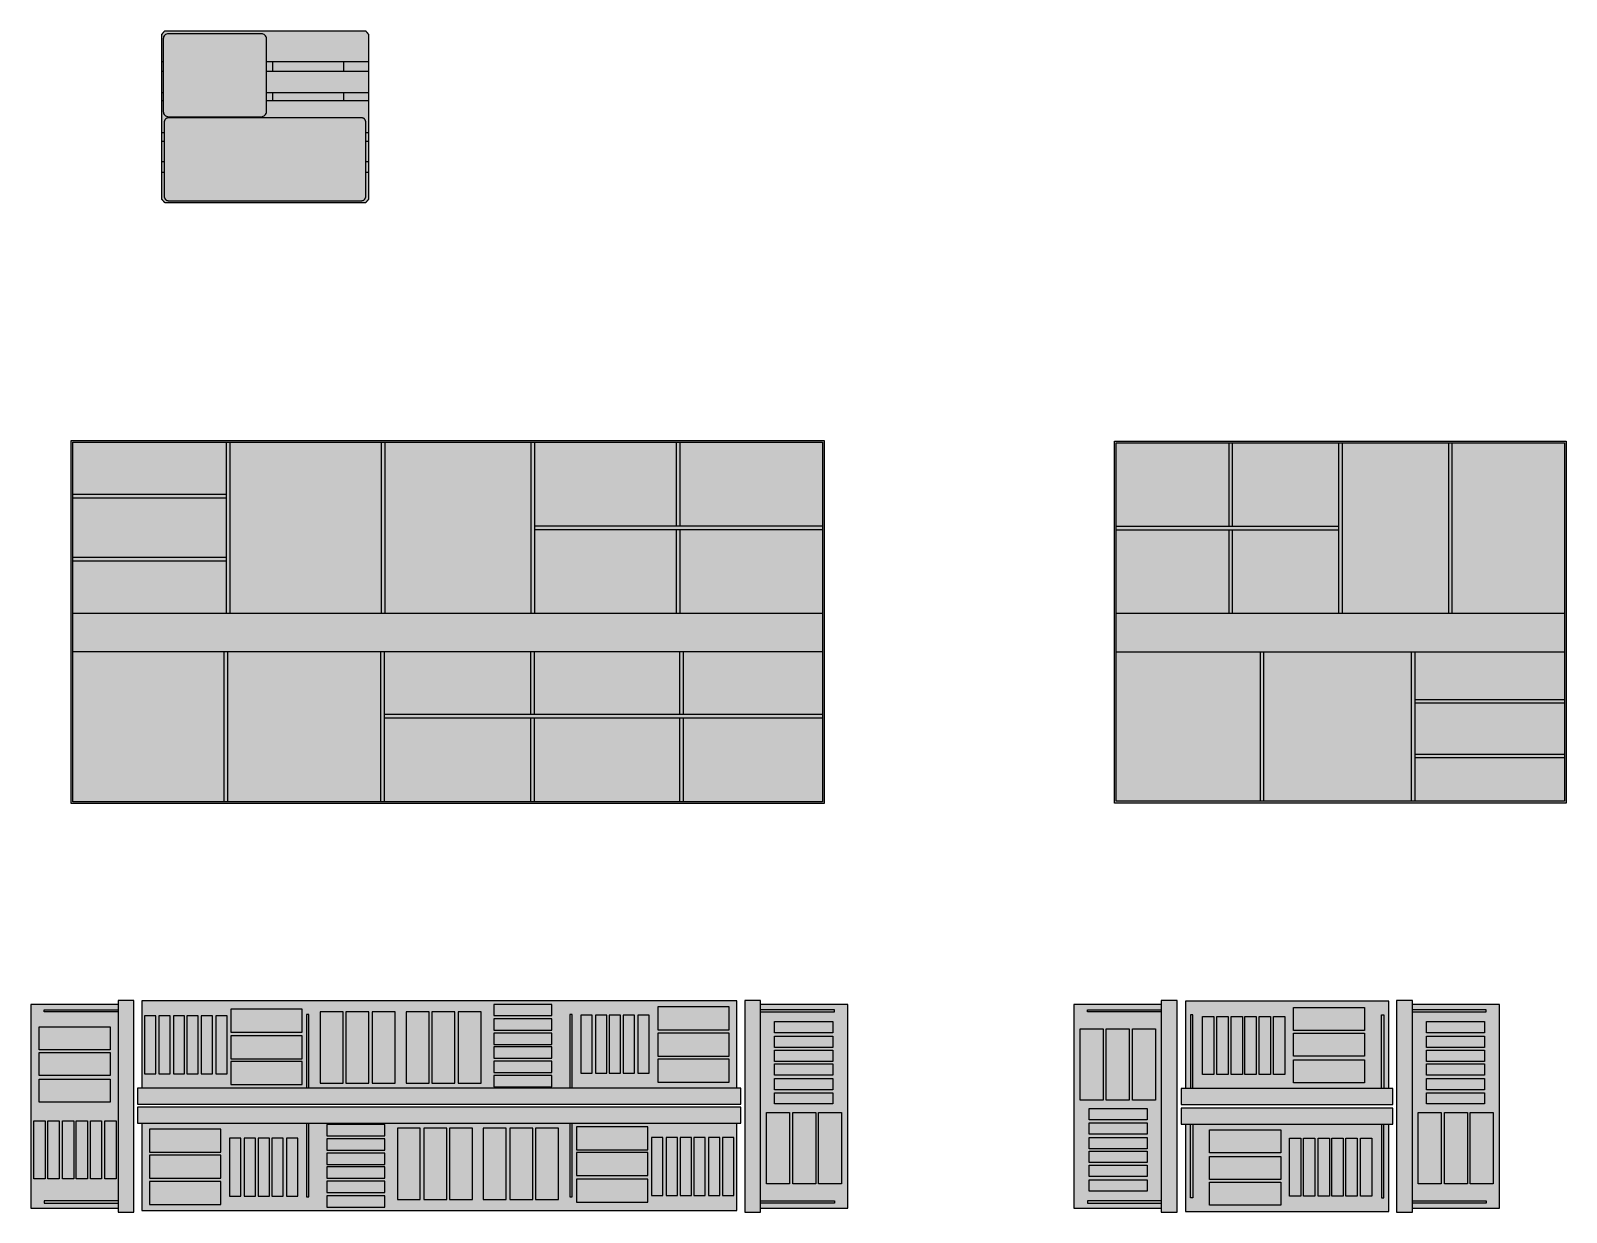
# Model space of a CAD drawing. Header units: metres. Extents: x -17 to 580, y -130 to 19.
# Drawn here: x 321.64 to 330.56, y -40.98 to -34.12 of the extents above; entities that cross this region are included whole.
import ezdxf

# ---------------------------------------------------------------- set-up
doc = ezdxf.new("R2010")
doc.units = ezdxf.units.M
for name, pattern in [('Style Black Lines_4', [0]), ('Style Border  Fill_1', [0]), ('Style Grey Lines_2', [0])]:
    doc.linetypes.add(name, pattern=pattern)
doc.layers.add('Furniture', color=7, linetype='Continuous', true_color=0x7a8bf7)
doc.layers.add('Imported blocks', color=7, linetype='Continuous', true_color=0x7a8bf7)

# ---------------------------------------------------------------- blocks, each defined once
blk = doc.blocks.new('Retail shelving double S')
at = {"layer": 'Imported blocks', "transparency": 33554483}
for points in [[(0.6273, 1.9481), (0.12, 1.9481), (0.12, 0.7662), (0.6273, 0.7662), (0.6273, 0.7418), (0.72, 0.7418), (0.72, 1.9725), (0.6273, 1.9725), (0.6273, 1.9481)], [(1.9499, 1.461), (1.9499, 1.9683), (0.768, 1.9683), (0.768, 1.461), (0.7436, 1.461), (0.7436, 1.3683), (1.9743, 1.3683), (1.9743, 1.461), (1.9499, 1.461)], [(2.0869, 0.7662), (2.5943, 0.7662), (2.5943, 1.9481), (2.0869, 1.9481), (2.0869, 1.9725), (1.9943, 1.9725), (1.9943, 0.7418), (2.0869, 0.7418), (2.0869, 0.7662)], [(0.768, 1.2533), (0.768, 0.7459), (1.9499, 0.7459), (1.9499, 1.2533), (1.9743, 1.2533), (1.9743, 1.3459), (0.7436, 1.3459), (0.7436, 1.2533), (0.768, 1.2533)]]:
    blk.add_hatch(color=256, dxfattribs=at).paths.add_polyline_path(points, flags=0)
at = {"layer": 'Imported blocks', "linetype": 'Style Border  Fill_1'}
for points in [[(0.6273, 1.9481), (0.12, 1.9481), (0.12, 0.7662), (0.6273, 0.7662), (0.6273, 0.7418), (0.72, 0.7418), (0.72, 1.9725), (0.6273, 1.9725), (0.6273, 1.9481)], [(1.9499, 1.461), (1.9499, 1.9683), (0.768, 1.9683), (0.768, 1.461), (0.7436, 1.461), (0.7436, 1.3683), (1.9743, 1.3683), (1.9743, 1.461), (1.9499, 1.461)], [(2.0869, 0.7662), (2.5943, 0.7662), (2.5943, 1.9481), (2.0869, 1.9481), (2.0869, 1.9725), (1.9943, 1.9725), (1.9943, 0.7418), (2.0869, 0.7418), (2.0869, 0.7662)], [(0.768, 1.2533), (0.768, 0.7459), (1.9499, 0.7459), (1.9499, 1.2533), (1.9743, 1.2533), (1.9743, 1.3459), (0.7436, 1.3459), (0.7436, 1.2533), (0.768, 1.2533)]]:
    blk.add_lwpolyline(points, close=True, dxfattribs=at)
at = {"layer": 'Imported blocks', "linetype": 'Style Black Lines_4'}
for points in [[(0.6273, 1.9054), (0.199, 1.9054), (0.199, 1.9186), (0.6273, 1.9186)], [(0.6273, 1.9481), (0.6273, 0.7662)], [(0.8107, 1.461), (0.8107, 1.8893), (0.7974, 1.8893), (0.7974, 1.461)], [(1.9072, 1.461), (1.9072, 1.8893), (1.9205, 1.8893), (1.9205, 1.461)], [(2.0869, 0.7662), (2.0869, 1.9481)], [(2.0869, 1.9054), (2.5152, 1.9054), (2.5152, 1.9186), (2.0869, 1.9186)], [(1.9499, 1.461), (0.768, 1.461)], [(0.768, 1.2533), (1.9499, 1.2533)], [(0.8107, 1.2533), (0.8107, 0.825), (0.7974, 0.825), (0.7974, 1.2533)], [(1.9072, 1.2533), (1.9072, 0.825), (1.9205, 0.825), (1.9205, 1.2533)], [(0.6273, 0.8089), (0.199, 0.8089), (0.199, 0.7956), (0.6273, 0.7956)], [(2.0869, 0.8089), (2.5152, 0.8089), (2.5152, 0.7956), (2.0869, 0.7956)]]:
    blk.add_lwpolyline(points, dxfattribs=at)
at = {"layer": 'Imported blocks', "linetype": 'Style Grey Lines_2'}
for points in [[(0.8667, 1.5424), (0.8667, 1.8799), (0.9324, 1.8799), (0.9324, 1.5424), (0.8667, 1.5424)], [(0.9511, 1.5424), (0.9511, 1.8799), (1.0168, 1.8799), (1.0168, 1.5424), (0.9511, 1.5424)], [(1.0335, 1.5424), (1.0335, 1.8799), (1.0992, 1.8799), (1.0992, 1.5424), (1.0335, 1.5424)], [(1.1129, 1.5424), (1.1129, 1.8799), (1.1786, 1.8799), (1.1786, 1.5424), (1.1129, 1.5424)], [(1.1973, 1.5424), (1.1973, 1.8799), (1.263, 1.8799), (1.263, 1.5424), (1.1973, 1.5424)], [(1.2797, 1.5424), (1.2797, 1.8799), (1.3454, 1.8799), (1.3454, 1.5424), (1.2797, 1.5424)], [(1.8096, 1.7979), (1.3954, 1.7979), (1.3954, 1.9314), (1.8096, 1.9314), (1.8096, 1.7979)], [(0.2905, 1.8078), (0.2905, 1.3936), (0.1569, 1.3936), (0.1569, 1.8078), (0.2905, 1.8078)], [(0.4407, 1.8078), (0.4407, 1.3936), (0.3072, 1.3936), (0.3072, 1.8078), (0.4407, 1.8078)], [(0.5941, 1.8078), (0.5941, 1.3936), (0.4605, 1.3936), (0.4605, 1.8078), (0.5941, 1.8078)], [(2.1683, 1.8494), (2.5058, 1.8494), (2.5058, 1.7837), (2.1683, 1.7837), (2.1683, 1.8494)], [(1.8096, 1.6476), (1.3954, 1.6476), (1.3954, 1.7812), (1.8096, 1.7812), (1.8096, 1.6476)], [(2.1683, 1.765), (2.5058, 1.765), (2.5058, 1.6993), (2.1683, 1.6993), (2.1683, 1.765)], [(1.8096, 1.4942), (1.3954, 1.4942), (1.3954, 1.6278), (1.8096, 1.6278), (1.8096, 1.4942)], [(2.1683, 1.6826), (2.5058, 1.6826), (2.5058, 1.6169), (2.1683, 1.6169), (2.1683, 1.6826)], [(2.1683, 1.6032), (2.5058, 1.6032), (2.5058, 1.5375), (2.1683, 1.5375), (2.1683, 1.6032)], [(2.1683, 1.5188), (2.5058, 1.5188), (2.5058, 1.4531), (2.1683, 1.4531), (2.1683, 1.5188)], [(2.1683, 1.4364), (2.5058, 1.4364), (2.5058, 1.3707), (2.1683, 1.3707), (2.1683, 1.4364)], [(0.5459, 1.2779), (0.2084, 1.2779), (0.2084, 1.3436), (0.5459, 1.3436), (0.5459, 1.2779)], [(0.5459, 1.1954), (0.2084, 1.1954), (0.2084, 1.2611), (0.5459, 1.2611), (0.5459, 1.1954)], [(2.1202, 0.9065), (2.1202, 1.3207), (2.2537, 1.3207), (2.2537, 0.9065), (2.1202, 0.9065)], [(2.2735, 0.9065), (2.2735, 1.3207), (2.4071, 1.3207), (2.4071, 0.9065), (2.2735, 0.9065)], [(2.4238, 0.9065), (2.4238, 1.3207), (2.5574, 1.3207), (2.5574, 0.9065), (2.4238, 0.9065)], [(0.5459, 1.1111), (0.2084, 1.1111), (0.2084, 1.1768), (0.5459, 1.1768), (0.5459, 1.1111)], [(0.9083, 1.22), (1.3225, 1.22), (1.3225, 1.0865), (0.9083, 1.0865), (0.9083, 1.22)], [(1.4382, 1.1719), (1.4382, 0.8344), (1.3725, 0.8344), (1.3725, 1.1719), (1.4382, 1.1719)], [(1.5206, 1.1719), (1.5206, 0.8344), (1.4549, 0.8344), (1.4549, 1.1719), (1.5206, 1.1719)], [(1.605, 1.1719), (1.605, 0.8344), (1.5393, 0.8344), (1.5393, 1.1719), (1.605, 1.1719)], [(1.6844, 1.1719), (1.6844, 0.8344), (1.6187, 0.8344), (1.6187, 1.1719), (1.6844, 1.1719)], [(1.7668, 1.1719), (1.7668, 0.8344), (1.7011, 0.8344), (1.7011, 1.1719), (1.7668, 1.1719)], [(1.8512, 1.1719), (1.8512, 0.8344), (1.7855, 0.8344), (1.7855, 1.1719), (1.8512, 1.1719)], [(0.5459, 1.0317), (0.2084, 1.0317), (0.2084, 1.0974), (0.5459, 1.0974), (0.5459, 1.0317)], [(0.5459, 0.9493), (0.2084, 0.9493), (0.2084, 1.015), (0.5459, 1.015), (0.5459, 0.9493)], [(0.9083, 1.0667), (1.3225, 1.0667), (1.3225, 0.9331), (0.9083, 0.9331), (0.9083, 1.0667)], [(0.5459, 0.8649), (0.2084, 0.8649), (0.2084, 0.9306), (0.5459, 0.9306), (0.5459, 0.8649)], [(0.9083, 0.9164), (1.3225, 0.9164), (1.3225, 0.7828), (0.9083, 0.7828), (0.9083, 0.9164)]]:
    blk.add_lwpolyline(points, close=True, dxfattribs=at)
blk = doc.blocks.new('Retail shelving double M')
at = {"layer": 'Imported blocks', "transparency": 33554483}
for points in [[(0.6273, 3.0856), (0.12, 3.0856), (0.12, 1.9036), (0.6273, 1.9036), (0.6273, 1.8792), (0.72, 1.8792), (0.72, 3.11), (0.6273, 3.11), (0.6273, 3.0856)], [(4.2231, 2.6004), (4.2231, 3.1077), (0.7658, 3.1077), (0.7658, 2.6004), (0.7414, 2.6004), (0.7414, 2.5077), (4.2475, 2.5077), (4.2475, 2.6004), (4.2231, 2.6004)], [(4.3619, 1.9036), (4.8692, 1.9036), (4.8692, 3.0856), (4.3619, 3.0856), (4.3619, 3.11), (4.2692, 3.11), (4.2692, 1.8792), (4.3619, 1.8792), (4.3619, 1.9036)], [(0.7658, 2.3965), (0.7658, 1.8892), (4.2231, 1.8892), (4.2231, 2.3965), (4.2475, 2.3965), (4.2475, 2.4892), (0.7414, 2.4892), (0.7414, 2.3965), (0.7658, 2.3965)]]:
    blk.add_hatch(color=256, dxfattribs=at).paths.add_polyline_path(points, flags=0)
at = {"layer": 'Imported blocks', "linetype": 'Style Border  Fill_1'}
for points in [[(0.6273, 3.0856), (0.12, 3.0856), (0.12, 1.9036), (0.6273, 1.9036), (0.6273, 1.8792), (0.72, 1.8792), (0.72, 3.11), (0.6273, 3.11), (0.6273, 3.0856)], [(4.2231, 2.6004), (4.2231, 3.1077), (0.7658, 3.1077), (0.7658, 2.6004), (0.7414, 2.6004), (0.7414, 2.5077), (4.2475, 2.5077), (4.2475, 2.6004), (4.2231, 2.6004)], [(4.3619, 1.9036), (4.8692, 1.9036), (4.8692, 3.0856), (4.3619, 3.0856), (4.3619, 3.11), (4.2692, 3.11), (4.2692, 1.8792), (4.3619, 1.8792), (4.3619, 1.9036)], [(0.7658, 2.3965), (0.7658, 1.8892), (4.2231, 1.8892), (4.2231, 2.3965), (4.2475, 2.3965), (4.2475, 2.4892), (0.7414, 2.4892), (0.7414, 2.3965), (0.7658, 2.3965)]]:
    blk.add_lwpolyline(points, close=True, dxfattribs=at)
at = {"layer": 'Imported blocks', "linetype": 'Style Black Lines_4'}
for points in [[(0.6273, 3.0428), (0.199, 3.0428), (0.199, 3.0561), (0.6273, 3.0561)], [(0.6273, 3.0856), (0.6273, 1.9036)], [(4.3619, 1.9036), (4.3619, 3.0856)], [(4.3619, 3.0428), (4.7902, 3.0428), (4.7902, 3.0561), (4.3619, 3.0561)], [(1.736, 2.6004), (1.736, 3.0287), (1.7219, 3.0287), (1.7219, 2.6004)], [(3.267, 2.6004), (3.267, 3.0287), (3.2528, 3.0287), (3.2528, 2.6004)], [(4.2231, 2.6004), (0.7658, 2.6004)], [(0.7658, 2.3965), (4.2231, 2.3965)], [(1.7219, 2.3965), (1.7219, 1.9682), (1.736, 1.9682), (1.736, 2.3965)], [(3.2528, 2.3965), (3.2528, 1.9682), (3.267, 1.9682), (3.267, 2.3965)], [(0.6273, 1.9464), (0.199, 1.9464), (0.199, 1.9331), (0.6273, 1.9331)], [(4.3619, 1.9464), (4.7902, 1.9464), (4.7902, 1.9331), (4.3619, 1.9331)]]:
    blk.add_lwpolyline(points, dxfattribs=at)
at = {"layer": 'Imported blocks', "linetype": 'Style Grey Lines_2'}
for points in [[(1.6967, 3.0582), (1.2825, 3.0582), (1.2825, 2.9246), (1.6967, 2.9246), (1.6967, 3.0582)], [(1.9349, 2.6288), (1.9349, 3.043), (1.8013, 3.043), (1.8013, 2.6288), (1.9349, 2.6288)], [(2.0851, 2.6288), (2.0851, 3.043), (1.9516, 3.043), (1.9516, 2.6288), (2.0851, 2.6288)], [(2.2385, 2.6288), (2.2385, 3.043), (2.1049, 3.043), (2.1049, 2.6288), (2.2385, 2.6288)], [(2.4346, 2.6288), (2.4346, 3.043), (2.3011, 3.043), (2.3011, 2.6288), (2.4346, 2.6288)], [(2.5849, 2.6288), (2.5849, 3.043), (2.4513, 3.043), (2.4513, 2.6288), (2.5849, 2.6288)], [(2.7383, 2.6288), (2.7383, 3.043), (2.6047, 3.043), (2.6047, 2.6288), (2.7383, 2.6288)], [(3.1487, 3.0871), (2.8111, 3.0871), (2.8111, 3.0214), (3.1487, 3.0214), (3.1487, 3.0871)], [(4.1784, 3.0726), (3.7641, 3.0726), (3.7641, 2.939), (4.1784, 2.939), (4.1784, 3.0726)], [(0.5826, 2.8232), (0.1684, 2.8232), (0.1684, 2.9568), (0.5826, 2.9568), (0.5826, 2.8232)], [(0.8478, 2.6827), (0.8478, 3.0202), (0.7821, 3.0202), (0.7821, 2.6827), (0.8478, 2.6827)], [(0.9302, 2.6827), (0.9302, 3.0202), (0.8645, 3.0202), (0.8645, 2.6827), (0.9302, 2.6827)], [(1.0146, 2.6827), (1.0146, 3.0202), (0.9489, 3.0202), (0.9489, 2.6827), (1.0146, 2.6827)], [(1.0939, 2.6827), (1.0939, 3.0202), (1.0282, 3.0202), (1.0282, 2.6827), (1.0939, 2.6827)], [(1.1764, 2.6827), (1.1764, 3.0202), (1.1107, 3.0202), (1.1107, 2.6827), (1.1764, 2.6827)], [(1.2608, 2.6827), (1.2608, 3.0202), (1.1951, 3.0202), (1.1951, 2.6827), (1.2608, 2.6827)], [(3.1487, 3.0027), (2.8111, 3.0027), (2.8111, 2.937), (3.1487, 2.937), (3.1487, 3.0027)], [(3.3829, 2.6864), (3.3829, 3.0239), (3.3172, 3.0239), (3.3172, 2.6864), (3.3829, 2.6864)], [(3.4673, 2.6864), (3.4673, 3.0239), (3.4016, 3.0239), (3.4016, 2.6864), (3.4673, 2.6864)], [(3.5466, 2.6864), (3.5466, 3.0239), (3.4809, 3.0239), (3.4809, 2.6864), (3.5466, 2.6864)], [(3.6291, 2.6864), (3.6291, 3.0239), (3.5634, 3.0239), (3.5634, 2.6864), (3.6291, 2.6864)], [(3.7135, 2.6864), (3.7135, 3.0239), (3.6478, 3.0239), (3.6478, 2.6864), (3.7135, 2.6864)], [(4.4433, 2.9869), (4.7808, 2.9869), (4.7808, 2.9212), (4.4433, 2.9212), (4.4433, 2.9869)], [(1.6967, 2.9048), (1.2825, 2.9048), (1.2825, 2.7713), (1.6967, 2.7713), (1.6967, 2.9048)], [(3.1487, 2.9202), (2.8111, 2.9202), (2.8111, 2.8545), (3.1487, 2.8545), (3.1487, 2.9202)], [(4.1784, 2.9192), (3.7641, 2.9192), (3.7641, 2.7857), (4.1784, 2.7857), (4.1784, 2.9192)], [(4.4433, 2.9025), (4.7808, 2.9025), (4.7808, 2.8368), (4.4433, 2.8368), (4.4433, 2.9025)], [(0.5826, 2.6729), (0.1684, 2.6729), (0.1684, 2.8065), (0.5826, 2.8065), (0.5826, 2.6729)], [(3.1487, 2.8409), (2.8111, 2.8409), (2.8111, 2.7752), (3.1487, 2.7752), (3.1487, 2.8409)], [(4.1784, 2.769), (3.7641, 2.769), (3.7641, 2.6354), (4.1784, 2.6354), (4.1784, 2.769)], [(4.4433, 2.82), (4.7808, 2.82), (4.7808, 2.7543), (4.4433, 2.7543), (4.4433, 2.82)], [(1.6967, 2.7546), (1.2825, 2.7546), (1.2825, 2.621), (1.6967, 2.621), (1.6967, 2.7546)], [(3.1487, 2.7565), (2.8111, 2.7565), (2.8111, 2.6908), (3.1487, 2.6908), (3.1487, 2.7565)], [(4.4433, 2.7407), (4.7808, 2.7407), (4.7808, 2.675), (4.4433, 2.675), (4.4433, 2.7407)], [(0.5826, 2.5196), (0.1684, 2.5196), (0.1684, 2.6531), (0.5826, 2.6531), (0.5826, 2.5196)], [(3.1487, 2.6741), (2.8111, 2.6741), (2.8111, 2.6084), (3.1487, 2.6084), (3.1487, 2.6741)], [(4.4433, 2.6563), (4.7808, 2.6563), (4.7808, 2.5906), (4.4433, 2.5906), (4.4433, 2.6563)], [(4.4433, 2.5739), (4.7808, 2.5739), (4.7808, 2.5082), (4.4433, 2.5082), (4.4433, 2.5739)], [(0.2035, 2.4105), (0.2035, 2.073), (0.1378, 2.073), (0.1378, 2.4105), (0.2035, 2.4105)], [(0.286, 2.4105), (0.286, 2.073), (0.2203, 2.073), (0.2203, 2.4105), (0.286, 2.4105)], [(0.3703, 2.4105), (0.3703, 2.073), (0.3046, 2.073), (0.3046, 2.4105), (0.3703, 2.4105)], [(0.4497, 2.4105), (0.4497, 2.073), (0.384, 2.073), (0.384, 2.4105), (0.4497, 2.4105)], [(0.5322, 2.4105), (0.5322, 2.073), (0.4665, 2.073), (0.4665, 2.4105), (0.5322, 2.4105)], [(0.6165, 2.4105), (0.6165, 2.073), (0.5508, 2.073), (0.5508, 2.4105), (0.6165, 2.4105)], [(4.3951, 2.0439), (4.3951, 2.4582), (4.5287, 2.4582), (4.5287, 2.0439), (4.3951, 2.0439)], [(4.5485, 2.0439), (4.5485, 2.4582), (4.6821, 2.4582), (4.6821, 2.0439), (4.5485, 2.0439)], [(4.6988, 2.0439), (4.6988, 2.4582), (4.8323, 2.4582), (4.8323, 2.0439), (4.6988, 2.0439)], [(0.8105, 2.2279), (1.2247, 2.2279), (1.2247, 2.3615), (0.8105, 2.3615), (0.8105, 2.2279)], [(1.8402, 2.3228), (2.1777, 2.3228), (2.1777, 2.3885), (1.8402, 2.3885), (1.8402, 2.3228)], [(2.2506, 2.3681), (2.2506, 1.9539), (2.3841, 1.9539), (2.3841, 2.3681), (2.2506, 2.3681)], [(2.404, 2.3681), (2.404, 1.9539), (2.5375, 1.9539), (2.5375, 2.3681), (2.404, 2.3681)], [(2.5542, 2.3681), (2.5542, 1.9539), (2.6878, 1.9539), (2.6878, 2.3681), (2.5542, 2.3681)], [(2.7503, 2.3681), (2.7503, 1.9539), (2.8839, 1.9539), (2.8839, 2.3681), (2.7503, 2.3681)], [(2.9037, 2.3681), (2.9037, 1.9539), (3.0373, 1.9539), (3.0373, 2.3681), (2.9037, 2.3681)], [(3.054, 2.3681), (3.054, 1.9539), (3.1875, 1.9539), (3.1875, 2.3681), (3.054, 2.3681)], [(3.2921, 2.2423), (3.7063, 2.2423), (3.7063, 2.3759), (3.2921, 2.3759), (3.2921, 2.2423)], [(1.2754, 2.3105), (1.2754, 1.973), (1.3411, 1.973), (1.3411, 2.3105), (1.2754, 2.3105)], [(1.3598, 2.3105), (1.3598, 1.973), (1.4255, 1.973), (1.4255, 2.3105), (1.3598, 2.3105)], [(1.4422, 2.3105), (1.4422, 1.973), (1.5079, 1.973), (1.5079, 2.3105), (1.4422, 2.3105)], [(1.5216, 2.3105), (1.5216, 1.973), (1.5873, 1.973), (1.5873, 2.3105), (1.5216, 2.3105)], [(1.6059, 2.3105), (1.6059, 1.973), (1.6716, 1.973), (1.6716, 2.3105), (1.6059, 2.3105)], [(1.8402, 2.2404), (2.1777, 2.2404), (2.1777, 2.3061), (1.8402, 2.3061), (1.8402, 2.2404)], [(3.7281, 2.3142), (3.7281, 1.9767), (3.7938, 1.9767), (3.7938, 2.3142), (3.7281, 2.3142)], [(3.8125, 2.3142), (3.8125, 1.9767), (3.8782, 1.9767), (3.8782, 2.3142), (3.8125, 2.3142)], [(3.8949, 2.3142), (3.8949, 1.9767), (3.9606, 1.9767), (3.9606, 2.3142), (3.8949, 2.3142)], [(3.9743, 2.3142), (3.9743, 1.9767), (4.04, 1.9767), (4.04, 2.3142), (3.9743, 2.3142)], [(4.0586, 2.3142), (4.0586, 1.9767), (4.1243, 1.9767), (4.1243, 2.3142), (4.0586, 2.3142)], [(4.1411, 2.3142), (4.1411, 1.9767), (4.2068, 1.9767), (4.2068, 2.3142), (4.1411, 2.3142)], [(0.8105, 2.0777), (1.2247, 2.0777), (1.2247, 2.2112), (0.8105, 2.2112), (0.8105, 2.0777)], [(1.8402, 2.156), (2.1777, 2.156), (2.1777, 2.2217), (1.8402, 2.2217), (1.8402, 2.156)], [(1.8402, 2.0766), (2.1777, 2.0766), (2.1777, 2.1423), (1.8402, 2.1423), (1.8402, 2.0766)], [(3.2921, 2.0921), (3.7063, 2.0921), (3.7063, 2.2256), (3.2921, 2.2256), (3.2921, 2.0921)], [(0.8105, 1.9243), (1.2247, 1.9243), (1.2247, 2.0578), (0.8105, 2.0578), (0.8105, 1.9243)], [(1.8402, 1.9942), (2.1777, 1.9942), (2.1777, 2.0599), (1.8402, 2.0599), (1.8402, 1.9942)], [(3.2921, 1.9387), (3.7063, 1.9387), (3.7063, 2.0723), (3.2921, 2.0723), (3.2921, 1.9387)], [(1.8402, 1.9098), (2.1777, 1.9098), (2.1777, 1.9755), (1.8402, 1.9755), (1.8402, 1.9098)]]:
    blk.add_lwpolyline(points, close=True, dxfattribs=at)
blk = doc.blocks.new('Commercial storage M')
at = {"layer": 'Imported blocks', "transparency": 33554483}
blk.add_hatch(color=256, dxfattribs=at).paths.add_polyline_path([(4.4965, 3.363), (4.4965, 1.2535), (0.12, 1.2535), (0.12, 3.363), (4.4965, 3.363)], flags=0)
at = {"layer": 'Imported blocks', "linetype": 'Style Border  Fill_1'}
blk.add_lwpolyline([(4.4965, 3.363), (4.4965, 1.2535), (0.12, 1.2535), (0.12, 3.363), (4.4965, 3.363)], close=True, dxfattribs=at)
at = {"layer": 'Imported blocks', "linetype": 'Style Black Lines_4'}
blk.add_lwpolyline([(4.4861, 3.3526), (4.4861, 1.264), (0.1305, 1.264), (0.1305, 3.3526), (4.4861, 3.3526)], close=True, dxfattribs=at)
for points in [[(1.0208, 3.3526), (1.0208, 2.3599)], [(1.0417, 3.3526), (1.0417, 2.3599)], [(1.922, 3.3526), (1.922, 2.3599)], [(1.9429, 3.3526), (1.9429, 2.3599)], [(2.7918, 3.3526), (2.7918, 2.3599)], [(2.8127, 3.3526), (2.8127, 2.3599)], [(3.6365, 3.3526), (3.6365, 2.8667)], [(3.6574, 3.3526), (3.6574, 2.8667)], [(1.0208, 3.0494), (0.1305, 3.0494)], [(1.0208, 3.0285), (0.1305, 3.0285)], [(2.8127, 2.8667), (4.4861, 2.8667)], [(2.8127, 2.8458), (4.4861, 2.8458)], [(3.6365, 2.8458), (3.6365, 2.3599)], [(3.6574, 2.8458), (3.6574, 2.3599)], [(1.0208, 2.6839), (0.1305, 2.6839)], [(1.0208, 2.663), (0.1305, 2.663)], [(0.1305, 2.3599), (4.4861, 2.3599)], [(4.4861, 2.1351), (0.1305, 2.1351)], [(1.0098, 1.264), (1.0098, 2.1351)], [(1.0307, 1.264), (1.0307, 2.1351)], [(1.9199, 1.264), (1.9199, 2.1351)], [(1.9408, 1.264), (1.9408, 2.1351)], [(2.7911, 1.7708), (2.7911, 2.1351)], [(2.8121, 1.7708), (2.8121, 2.1351)], [(3.6575, 1.7708), (3.6575, 2.1351)], [(3.6784, 1.7708), (3.6784, 2.1351)], [(4.4861, 1.7708), (1.9408, 1.7708)], [(4.4861, 1.7499), (1.9408, 1.7499)], [(2.7911, 1.264), (2.7911, 1.7499)], [(2.8121, 1.264), (2.8121, 1.7499)], [(3.6575, 1.264), (3.6575, 1.7499)], [(3.6784, 1.264), (3.6784, 1.7499)]]:
    blk.add_lwpolyline(points, dxfattribs=at)
blk = doc.blocks.new('Pallets with goods')
at = {"layer": 'Imported blocks', "transparency": 33554483}
h = blk.add_hatch(color=256, dxfattribs=at)
edge = h.paths.add_edge_path(flags=0)
edge.add_spline(control_points=[(0.07, 0.1905), (0.07, 0.67), (0.07, 1.1495)], knot_values=[0, 0, 0, 1, 1, 1], degree=2, periodic=0)
edge.add_spline(control_points=[(0.07, 1.1495), (0.0785, 1.1597), (0.087, 1.17)], knot_values=[0, 0, 0, 1, 1, 1], degree=2, periodic=0)
edge.add_spline(control_points=[(0.087, 1.17), (0.67, 1.17), (1.253, 1.17)], knot_values=[0, 0, 0, 1, 1, 1], degree=2, periodic=0)
edge.add_spline(control_points=[(1.253, 1.17), (1.2615, 1.1597), (1.27, 1.1495)], knot_values=[0, 0, 0, 1, 1, 1], degree=2, periodic=0)
edge.add_spline(control_points=[(1.27, 1.1495), (1.27, 0.67), (1.27, 0.1905)], knot_values=[0, 0, 0, 1, 1, 1], degree=2, periodic=0)
edge.add_spline(control_points=[(1.27, 0.1905), (1.2615, 0.1803), (1.253, 0.17)], knot_values=[0, 0, 0, 1, 1, 1], degree=2, periodic=0)
edge.add_spline(control_points=[(1.253, 0.17), (0.67, 0.17), (0.087, 0.17)], knot_values=[0, 0, 0, 1, 1, 1], degree=2, periodic=0)
edge.add_spline(control_points=[(0.087, 0.17), (0.0785, 0.1803), (0.07, 0.1905)], knot_values=[0, 0, 0, 1, 1, 1], degree=2, periodic=0)
for points in [[(0.7135, 0.9323), (0.7135, 0.9917), (1.1246, 0.9917), (1.1246, 0.9323), (0.7135, 0.9323)], [(0.7135, 0.8113), (1.1246, 0.8113), (1.1246, 0.7629), (0.7135, 0.7629), (0.7135, 0.8113)]]:
    blk.add_hatch(color=256, dxfattribs=at).paths.add_polyline_path(points, flags=0)
at = {"layer": 'Imported blocks', "linetype": 'Style Black Lines_4'}
for points in [[(0.1076, 1.1528, 0.414214), (0.0776, 1.1228)], [(0.6776, 1.1228, 0.414214), (0.6476, 1.1528)], [(0.0776, 0.7007, 0.414214), (0.1076, 0.6707)], [(0.6476, 0.6707, 0.414214), (0.6776, 0.7007)]]:
    blk.add_lwpolyline(points, format="xyb", dxfattribs=at)
for points in [[(0.0776, 1.1228), (0.0776, 0.7007)], [(0.6476, 1.1528), (0.1076, 1.1528)], [(0.6776, 0.7007), (0.6776, 1.1228)], [(0.07, 0.9917), (0.0776, 0.9917)], [(0.6776, 0.9917), (0.7135, 0.9917)], [(1.1246, 0.9917), (1.27, 0.9917)], [(0.0776, 0.9323), (0.07, 0.9323)], [(0.7135, 0.9323), (0.6776, 0.9323)], [(1.27, 0.9323), (1.1246, 0.9323)], [(0.07, 0.8113), (0.0776, 0.8113)], [(0.6776, 0.8113), (0.7135, 0.8113)], [(1.1246, 0.8113), (1.27, 0.8113)], [(0.0776, 0.7629), (0.07, 0.7629)], [(0.7135, 0.7629), (0.6776, 0.7629)], [(1.27, 0.7629), (1.1246, 0.7629)], [(0.0831, 0.6344), (0.0831, 0.2124)], [(0.1076, 0.6707), (0.6476, 0.6707)], [(1.2254, 0.6644), (0.1125, 0.6644)], [(1.2548, 0.2124), (1.2548, 0.6344)], [(0.0831, 0.5771), (0.07, 0.5771)], [(1.27, 0.5771), (1.2548, 0.5771)], [(0.07, 0.5287), (0.0831, 0.5287)], [(1.2548, 0.5287), (1.27, 0.5287)], [(0.0831, 0.4077), (0.07, 0.4077)], [(1.27, 0.4077), (1.2548, 0.4077)], [(0.07, 0.3483), (0.0831, 0.3483)], [(1.2548, 0.3483), (1.27, 0.3483)], [(0.1125, 0.1824), (1.2254, 0.1824)]]:
    blk.add_lwpolyline(points, dxfattribs=at)
at = {"layer": 'Imported blocks', "linetype": 'Style Border  Fill_1'}
for points in [[(0.7135, 0.9323), (0.7135, 0.9917), (1.1246, 0.9917), (1.1246, 0.9323), (0.7135, 0.9323)], [(0.7135, 0.8113), (1.1246, 0.8113), (1.1246, 0.7629), (0.7135, 0.7629), (0.7135, 0.8113)]]:
    blk.add_lwpolyline(points, close=True, dxfattribs=at)
at = {"layer": 'Imported blocks'}
for points in [[(0.07, 1.1495), (0.0785, 1.1597), (0.087, 1.17)], [(0.087, 1.17), (0.67, 1.17), (1.253, 1.17)], [(1.253, 1.17), (1.2615, 1.1597), (1.27, 1.1495)], [(0.07, 0.1905), (0.07, 0.67), (0.07, 1.1495)], [(1.27, 1.1495), (1.27, 0.67), (1.27, 0.1905)], [(0.1125, 0.6644), (0.0831, 0.6644), (0.0831, 0.6344)], [(1.2548, 0.6344), (1.2548, 0.6644), (1.2254, 0.6644)], [(0.087, 0.17), (0.0785, 0.1803), (0.07, 0.1905)], [(0.0831, 0.2124), (0.0831, 0.1824), (0.1125, 0.1824)], [(1.2254, 0.1824), (1.2548, 0.1824), (1.2548, 0.2124)], [(1.27, 0.1905), (1.2615, 0.1803), (1.253, 0.17)], [(1.253, 0.17), (0.67, 0.17), (0.087, 0.17)]]:
    blk.add_open_spline(points, degree=2, dxfattribs=at)
blk = doc.blocks.new('Commercial storage S')
at = {"layer": 'Imported blocks', "transparency": 33554483}
blk.add_hatch(color=256, dxfattribs=at).paths.add_polyline_path([(0.12, 0.392), (0.12, 2.4844), (0.1304, 2.4844), (2.7459, 2.4844), (2.7459, 0.3815), (0.12, 0.3815), (0.12, 0.392)], flags=0)
at = {"layer": 'Imported blocks', "linetype": 'Style Border  Fill_1'}
blk.add_lwpolyline([(0.12, 0.392), (0.12, 2.4844), (0.1304, 2.4844), (2.7459, 2.4844), (2.7459, 0.3815), (0.12, 0.3815), (0.12, 0.392)], close=True, dxfattribs=at)
at = {"layer": 'Imported blocks', "linetype": 'Style Black Lines_4'}
blk.add_lwpolyline([(0.1304, 0.392), (0.1304, 1.2603), (0.1304, 1.4844), (0.1304, 1.9792), (0.1304, 2.474), (2.7355, 2.474), (2.7355, 0.392), (0.1304, 0.392)], close=True, dxfattribs=at)
for points in [[(0.7842, 2.474), (0.7842, 1.9896)], [(0.8051, 2.474), (0.8051, 1.9896)], [(1.4225, 2.474), (1.4225, 1.4844)], [(1.4434, 2.474), (1.4434, 1.4844)], [(2.0609, 2.474), (2.0609, 1.4844)], [(2.0817, 2.474), (2.0817, 1.4844)], [(0.1304, 1.9896), (0.7946, 1.9896), (1.4225, 1.9896)], [(0.1304, 1.9688), (0.7946, 1.9688), (1.4225, 1.9688)], [(0.7842, 1.9688), (0.7842, 1.4844)], [(0.8051, 1.9688), (0.8051, 1.4844)], [(0.1304, 1.4844), (2.7355, 1.4844)], [(0.1304, 1.2603), (2.7355, 1.2603)], [(0.9681, 0.392), (0.9681, 1.2603)], [(0.9889, 0.392), (0.9889, 1.2603)], [(1.8468, 0.392), (1.8468, 1.2603)], [(1.8676, 0.392), (1.8676, 1.2603)], [(1.8676, 0.9838), (2.7355, 0.9838)], [(1.8676, 0.963), (2.7355, 0.963)], [(1.8676, 0.6663), (2.7355, 0.6663)], [(1.8676, 0.6454), (2.7355, 0.6454)]]:
    blk.add_lwpolyline(points, dxfattribs=at)

msp = doc.modelspace()

# ---------------------------------------------------------------- block references
at = {"layer": 'Furniture'}
for name, p in [('Pallets with goods', (322.3288296, -35.2860782)), ('Commercial storage M', (321.7507888, -39.8593154)), ('Commercial storage S', (327.813994, -38.9840074)), ('Retail shelving double M', (321.5161413, -42.858576)), ('Retail shelving double S', (327.5783394, -41.721097))]:
    msp.add_blockref(name, p, dxfattribs=at)

doc.saveas('drawing.dxf')
